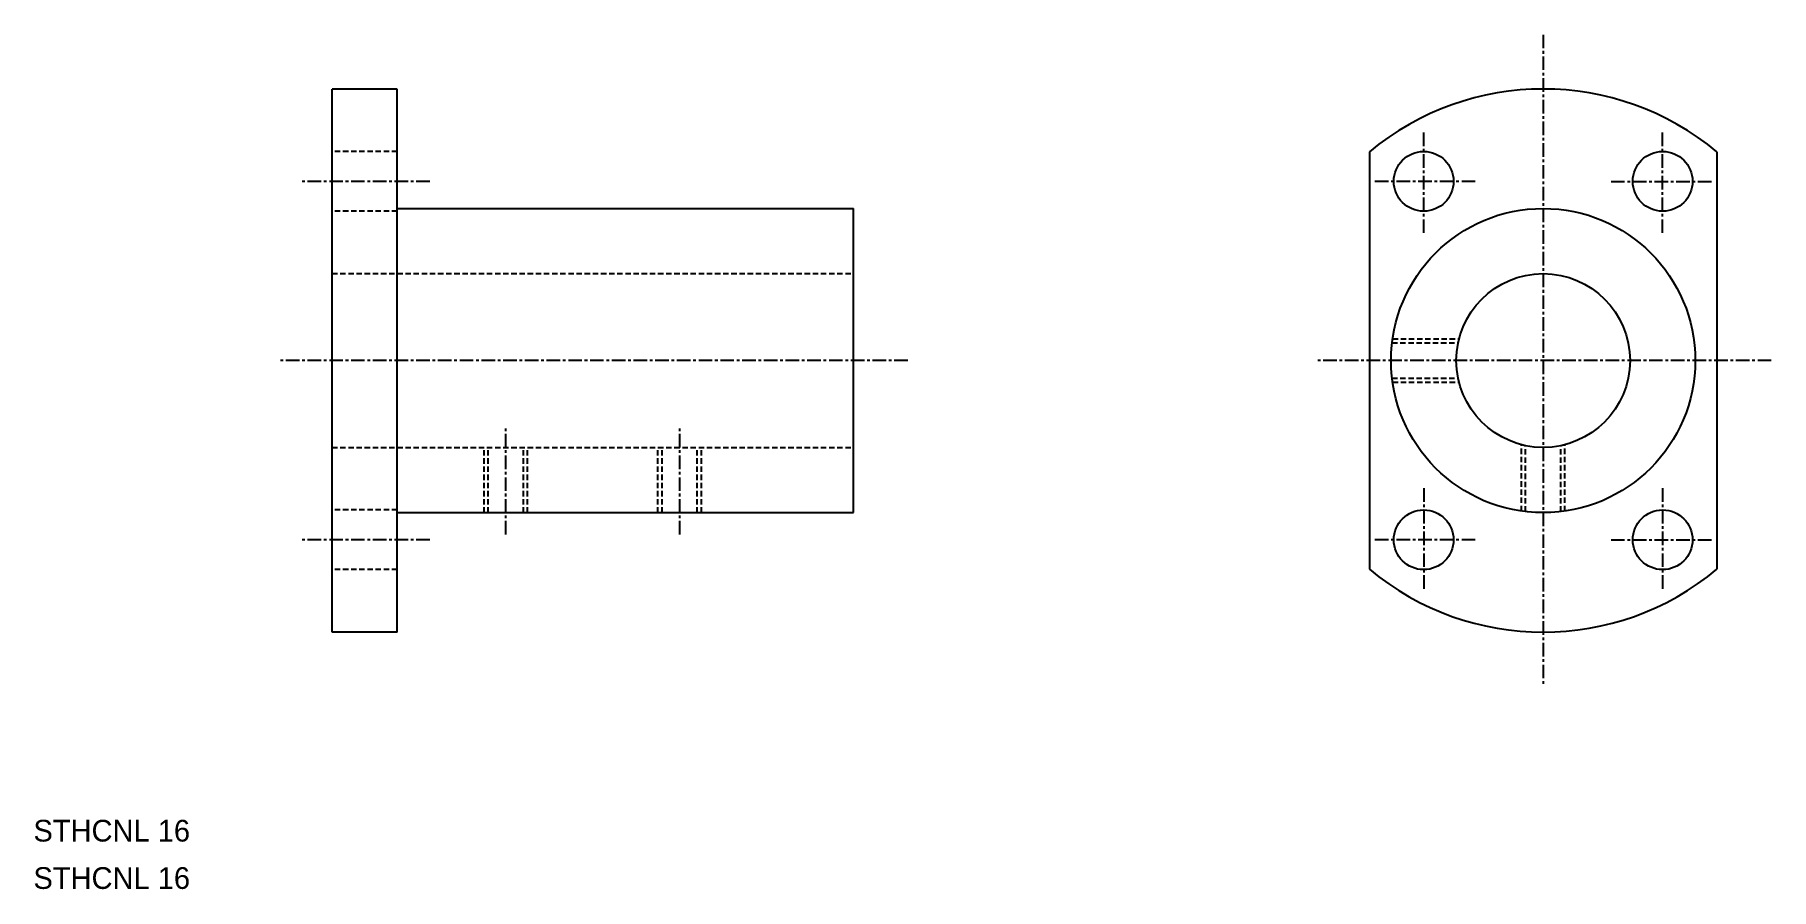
# Model space of a CAD drawing. Extents: x 74 to 234, y 48 to 127.
import ezdxf

# ---------------------------------------------------------------- set-up
doc = ezdxf.new("R2010")
doc.units = 0
doc.linetypes.add('CENTER', pattern=[2, 1.25, -0.25, 0.25, -0.25])
doc.linetypes.add('DASHED', pattern=[0.75, 0.5, -0.25])
doc.layers.get('0').update_dxf_attribs({"linetype": 'CONTINUOUS'})
doc.layers.add('CENTER', color=1, linetype='CENTER')

msp = doc.modelspace()

# ---------------------------------------------------------------- linework, layer by layer
at = {"color": 7, "linetype": 'CONTINUOUS'}
for p, q in [((101.54, 71.82), (101.54, 121.82)), ((107.54, 121.82), (101.54, 121.82)), ((107.54, 71.82), (107.54, 121.82)), ((197.03, 116.03), (197.03, 77.61)), ((229.03, 116.03), (229.03, 77.61)), ((107.54, 110.82), (149.54, 110.82)), ((149.54, 82.82), (149.54, 110.82)), ((107.54, 82.82), (149.54, 82.82)), ((107.54, 71.82), (101.54, 71.82))]:
    msp.add_line(p, q, dxfattribs=at)
at = {"color": 3, "linetype": 'DASHED'}
for p, q in [((107.54, 116.07), (101.54, 116.07)), ((107.54, 110.57), (101.54, 110.57)), ((101.54, 104.82), (149.54, 104.82)), ((199.12, 98.44), (205.19, 98.44)), ((199.17, 98.82), (205.28, 98.82)), ((199.12, 95.2), (205.19, 95.2)), ((199.17, 94.82), (205.28, 94.82)), ((101.54, 88.82), (149.54, 88.82)), ((115.54, 82.82), (115.54, 88.82)), ((115.92, 82.82), (115.92, 88.82)), ((119.16, 82.82), (119.16, 88.82)), ((119.54, 82.82), (119.54, 88.82)), ((131.54, 82.82), (131.54, 88.82)), ((131.92, 82.82), (131.92, 88.82)), ((135.16, 82.82), (135.16, 88.82)), ((135.54, 82.82), (135.54, 88.82)), ((211.03, 82.96), (211.03, 89.07)), ((211.41, 82.91), (211.41, 88.98)), ((214.65, 82.91), (214.65, 88.98)), ((215.03, 82.96), (215.03, 89.07)), ((107.54, 83.07), (101.54, 83.07)), ((107.54, 77.57), (101.54, 77.57))]:
    msp.add_line(p, q, dxfattribs=at)
at = {"color": 7, "linetype": 'CONTINUOUS'}
for centre, radius in [((202.03, 113.32), 2.75), ((224.03, 113.32), 2.75), ((213.03, 96.82), 14), ((213.03, 96.82), 8), ((202.03, 80.32), 2.75), ((224.03, 80.32), 2.75)]:
    msp.add_circle(centre, radius, dxfattribs=at)
for start, end in [(50.2082, 129.7918), (230.2082, 309.7918)]:
    msp.add_arc((213.03, 96.82), 25, start, end, dxfattribs=at)
at = {"layer": 'CENTER', "color": 1, "linetype": 'CENTER'}
for p, q in [((213.03, 126.82), (213.03, 66.82)), ((202.03, 108.57), (202.03, 118.07)), ((224.03, 108.57), (224.03, 118.07)), ((110.54, 113.32), (98.54, 113.32)), ((206.78, 113.32), (197.28, 113.32)), ((219.28, 113.32), (228.78, 113.32)), ((154.54, 96.82), (96.54, 96.82)), ((234.03, 96.82), (192.03, 96.82)), ((117.54, 80.82), (117.54, 90.82)), ((133.54, 80.82), (133.54, 90.82)), ((202.03, 85.07), (202.03, 75.57)), ((224.03, 85.07), (224.03, 75.57)), ((110.54, 80.32), (98.54, 80.32)), ((206.78, 80.32), (197.28, 80.32)), ((219.28, 80.32), (228.78, 80.32))]:
    msp.add_line(p, q, dxfattribs=at)

# ---------------------------------------------------------------- texts
at = {"color": 7, "linetype": 'CONTINUOUS'}
for p in [(74.05, 52.54), (74.05, 48.18)]:
    msp.add_text('STHCNL 16', height=2, dxfattribs=at).set_placement(p)

doc.saveas('drawing.dxf')
